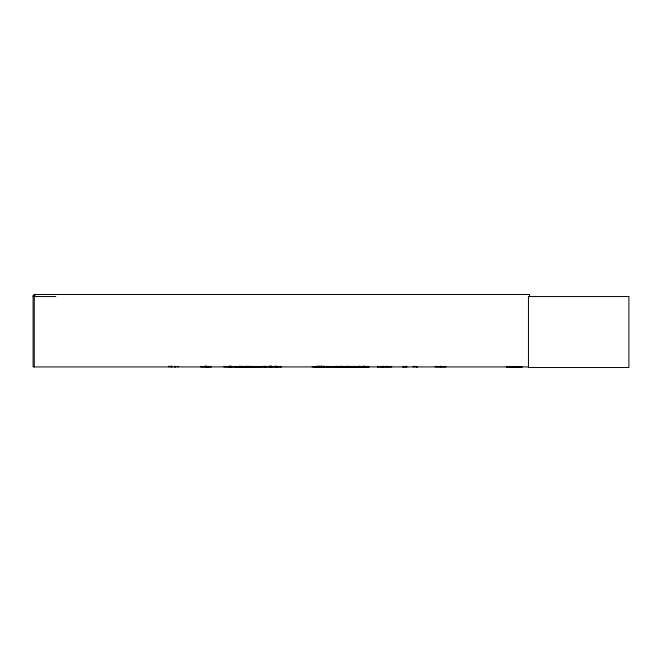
<?xml version="1.0" encoding="UTF-8"?>
<svg xmlns="http://www.w3.org/2000/svg" width="662" height="662" viewBox="0 0 662 662"><rect width="100%" height="100%" fill="white"/><g stroke="black" fill="none" stroke-linecap="round" stroke-linejoin="round"><path stroke-width="0.99" d="M326.507 366.905L326.532 366.343M388.263 366.856L388.271 366.343M340.094 366.839L340.136 366.343M265.727 366.905L265.975 366.392M275.078 366.856L275.069 366.194M343.288 366.922L342.775 366.889L343.057 366.458L344.041 366.872L343.495 366.913M235.324 366.93L262.301 366.889M402.653 366.93L406.642 366.856M262.847 366.872L263.269 366.856M346.019 366.674L346.251 366.905M346.954 366.905L346.723 366.674M364.017 366.905L364.497 366.872L364.208 366.458L364.067 366.93M368.072 366.922L367.84 366.458L367.617 366.93L327.086 366.64M522.028 366.897L506.637 366.897L521.987 366.93L521.068 366.897L521.813 366.367M507.589 366.913L507.241 366.913M509.781 366.913L509.078 366.756M519.074 366.367L518.942 366.913M519.819 366.913L519.471 366.913M336.701 366.856L336.735 366.392M354.203 366.856L354.236 366.392L354.278 366.93M363.281 366.856L363.322 366.392M314.061 366.856L314.102 366.392L314.144 366.93M366.947 366.905L367.137 366.458L367.336 366.905M506.885 366.756L521.838 366.756M235.697 366.856L235.755 366.392M271.85 366.856L271.917 366.392L271.974 366.93M406.269 366.856L406.17 366.194M35.169 295.219L33.1 295.219L33.1 366.93L528.59 366.93M33.1 296.551L55.807 296.551M239.123 366.467L262.284 366.467M327.111 366.467L367.84 366.458M239.098 366.64L262.309 366.657M281.358 366.905L264.825 366.856M413.303 366.392L417.366 366.905M320.996 366.343L321.078 366.839M320.64 366.856L320.491 366.343L320.408 366.93M416.944 366.856L416.878 366.392L416.812 366.93M252.735 366.856L252.669 366.392M321.467 366.856L321.459 366.194M315.807 366.839L315.898 366.343M280.986 366.856L280.928 366.392M275.458 366.856L275.392 366.194M244.832 366.856L244.766 366.392L244.708 366.93M345.374 366.856L345.316 366.392L345.258 366.93M329.105 366.856L329.064 366.392L329.014 366.93M369.197 366.856L312.249 366.856L312.249 366.343M368.966 366.839L368.916 366.343M359.88 366.839L359.83 366.343M280.729 366.856L280.862 366.343M280.539 366.856L280.506 366.392M271.403 366.856L271.412 366.194M363.827 366.839L363.91 366.194M320.996 366.872L321.087 366.194M381.089 366.856L381.08 366.343M327.045 366.856L327.036 366.343M316.411 366.856L316.403 366.343M529.625 296.551L529.625 294.474L34.267 294.474L34.267 366.93M445.816 366.343L445.816 366.93L435.166 366.856L435.166 366.343M440.677 366.194L440.677 366.93M440.304 366.194L440.304 366.93M413.849 366.194L413.973 366.93M413.237 366.343L413.237 366.93M406.782 366.343L406.782 366.93M406.046 366.194L406.046 366.93M403.208 366.343L403.208 366.93M391.647 366.343L391.689 366.93L377.671 366.905L377.704 366.392M386.476 366.194L386.476 366.93M386.103 366.194L386.103 366.93M383.248 366.194L383.248 366.93M382.884 366.194L382.884 366.93M377.704 366.343L377.704 366.93M367.145 366.343L367.145 366.93M364.961 366.194L364.961 366.93M364.845 366.194L364.845 366.93M363.786 366.343L363.786 366.93M363.595 366.194L363.595 366.93M363.364 366.343L363.364 366.93M359.59 366.194L359.59 366.93M359.276 366.194L359.276 366.93M351.985 366.343L351.985 366.93M347.823 366.194L347.823 366.93M347.591 366.194L347.591 366.93M343.735 366.343L343.735 366.93M341.402 366.194L341.402 366.93M341.17 366.194L341.17 366.93M338.961 366.194L339.076 366.93M337.008 366.343L337.008 366.93M336.776 366.343L336.776 366.93M324.165 366.194L324.165 366.93M323.867 366.194L323.867 366.93M322.899 366.343L322.899 366.93M322.758 366.343L322.758 366.93M321.848 366.194L321.848 366.93M321.236 366.045L321.236 366.93M319.274 366.194L319.299 366.93M319.167 366.045L319.167 366.93M318.993 366.194L318.993 366.93M317.76 366.194L317.76 366.93M317.421 366.194L317.388 366.93M317.239 366.194L317.239 366.93M315.724 366.343L315.724 366.93M280.473 366.343L280.473 366.93M277.047 366.194L277.047 366.93M276.848 366.194L276.848 366.93M275.516 366.343L275.516 366.93M275.342 366.343L275.342 366.93M271.627 366.343L271.627 366.93M271.139 366.343L271.114 366.93L271.081 366.045M270.377 366.194L270.377 366.93M270.137 366.194L270.137 366.93M269.616 366.045L269.616 366.93M266.364 366.343L266.364 366.93M266.008 366.343L266.116 366.93M264.866 366.343L264.866 366.93M264.635 366.194L264.635 366.93L264.61 366.343M263.459 366.194L263.484 366.93M252.611 366.343L252.611 366.93M250.567 366.343L250.567 366.93M249.053 366.194L249.053 366.93M248.879 366.194L248.879 366.93M247.381 366.343L247.381 366.93M246.752 366.194L246.752 366.93M246.545 366.194L246.545 366.93M243.335 366.343L243.335 366.93M241.845 366.194L241.845 366.93M241.663 366.194L241.68 366.93M239.843 366.194L239.843 366.93M239.636 366.194L239.636 366.93M238.105 366.343L238.105 366.93M235.821 366.343L235.821 366.93M234.72 366.343L234.712 366.93L224.062 366.905L224.07 366.343M230.93 366.045L230.93 366.93M230.806 366.045L230.806 366.93M229.582 366.194L229.582 366.93M229.466 366.045L229.466 366.93M229.201 366.194L229.218 366.93M211.302 366.343L211.31 366.93L200.652 366.905L200.652 366.343M208.828 366.194L208.82 366.93M207.678 366.343L207.678 366.93M207.603 366.343L207.603 366.93M206.172 366.194L206.155 366.93M205.857 366.045L205.857 366.93M205.799 366.194L205.791 366.93M205.328 366.045L205.328 366.93M177.946 366.343L177.946 366.93M175.736 366.343L175.736 366.93M175.173 366.343L175.132 366.93M174.569 366.343L174.569 366.93M172.319 366.343L172.319 366.93M171.582 366.045L171.582 366.93M171.044 366.045L171.044 366.93M168.975 366.045L168.975 366.93M364.911 366.458C364.001 367.029 365.829 366.996 364.911 366.458M628.9 296.551L528.458 296.551L528.458 367.526L628.9 367.526L628.9 296.551M270.005 366.93L270.005 366.194L269.93 366.93"/></g></svg>
